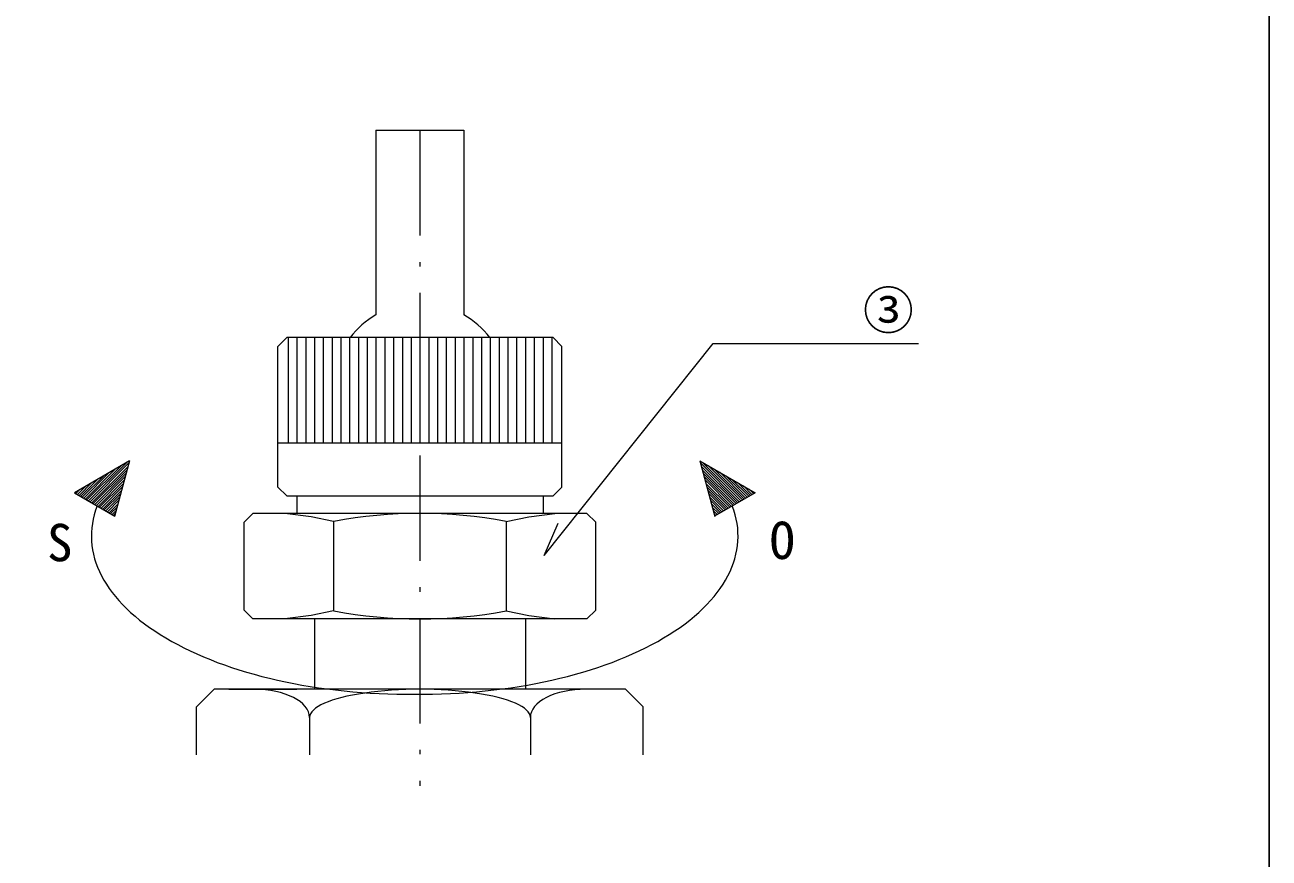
# Model space of a CAD drawing. Units: millimetres on the paper. Extents: x -140 to 140, y -97 to 99.
# Drawn here: x 69.3 to 140.1, y -47.4 to 0 of the extents above; entities that cross this region are included whole.
import ezdxf
from ezdxf.enums import TextEntityAlignment as Align

# ---------------------------------------------------------------- set-up
doc = ezdxf.new("R2010")
doc.units = ezdxf.units.MM
doc.linetypes.add('DASHED_DOTTED', pattern=[9.25, 6, -1.5, 0.25, -1.5])
doc.layers.add('0-0_図面枠', color=7, linetype='Continuous')
doc.layers.add('0-5', color=1, linetype='Continuous', lineweight=18)
doc.styles.add('ＭＳ ゴシック', font='')
doc.styles.get('ＭＳ ゴシック').set_extended_font_data('MS Gothic')

msp = doc.modelspace()

# ---------------------------------------------------------------- linework, layer by layer
at = {"layer": '0-0_図面枠', "color": 5}
msp.add_lwpolyline([(-139.949, 99.1), (-139.949, -96.9), (140.051, -96.9), (140.051, 99.1)], dxfattribs=at)
msp.add_lwpolyline([(-139.949, 99.1), (-139.949, -96.9), (140.051, -96.9), (140.051, 99.1)], dxfattribs=at)
at = {"layer": '0-5', "color": 7}
for p, q in [((89.247, -5.97), (89.247, -16.475)), ((83.667, -18.27), (84.167, -17.77)), ((83.667, -26.27), (83.667, -18.27)), ((99.327, -17.77), (84.167, -17.77)), ((99.827, -18.27), (99.327, -17.77)), ((99.827, -26.27), (99.827, -18.27)), ((84.747, -19.77), (84.747, -23.77)), ((98.747, -19.77), (98.747, -23.77)), ((83.667, -26.27), (84.167, -26.77)), ((84.167, -26.77), (99.327, -26.77)), ((84.747, -26.77), (84.747, -27.77)), ((98.747, -26.77), (98.747, -27.77)), ((99.827, -26.27), (99.327, -26.77)), ((81.747, -28.27), (82.247, -27.77)), ((81.747, -33.27), (81.747, -28.27)), ((101.247, -27.77), (82.247, -27.77)), ((86.839, -28.228), (86.839, -33.312)), ((96.654, -28.228), (96.654, -33.312)), ((101.247, -27.77), (101.747, -28.27)), ((101.747, -33.27), (101.747, -28.27)), ((98.813, -30.159), (99.612, -28.326)), ((81.747, -33.27), (82.247, -33.77)), ((101.247, -33.77), (82.247, -33.77)), ((85.747, -33.77), (85.747, -37.77)), ((97.747, -33.77), (97.747, -37.77)), ((101.747, -33.27), (101.247, -33.77)), ((79.045, -38.77), (80.045, -37.77)), ((103.449, -37.77), (80.045, -37.77)), ((103.449, -37.77), (80.045, -37.77)), ((80.87, -37.77), (84.747, -37.77)), ((103.449, -37.77), (104.449, -38.77)), ((79.045, -41.505), (79.045, -38.77)), ((104.449, -41.505), (104.449, -38.77)), ((85.467, -39.37), (85.467, -41.505)), ((98.027, -39.37), (98.027, -41.505))]:
    msp.add_line(p, q, dxfattribs=at)
at = {"layer": '0-5', "color": 7, "linetype": 'DASHED_DOTTED'}
msp.add_line((91.747, -5.97), (91.747, -43.253), dxfattribs=at)
at = {"layer": '0-5', "color": 4}
for p, q in [((84.247, -17.77), (84.247, -23.77)), ((84.747, -17.77), (84.747, -23.77)), ((85.247, -17.77), (85.247, -23.77)), ((85.747, -17.77), (85.747, -23.77)), ((86.247, -17.77), (86.247, -23.77)), ((86.747, -17.77), (86.747, -23.77)), ((87.247, -17.77), (87.247, -23.77)), ((87.747, -17.77), (87.747, -23.77)), ((88.247, -17.77), (88.247, -23.77)), ((88.747, -17.77), (88.747, -23.77)), ((89.247, -17.77), (89.247, -23.77)), ((89.747, -17.77), (89.747, -23.77)), ((90.247, -17.77), (90.247, -23.77)), ((90.747, -17.77), (90.747, -23.77)), ((91.247, -17.77), (91.247, -23.77)), ((91.747, -17.77), (91.747, -23.77)), ((92.247, -17.77), (92.247, -23.77)), ((92.747, -17.77), (92.747, -23.77)), ((93.247, -17.77), (93.247, -23.77)), ((93.747, -17.77), (93.747, -23.77)), ((94.247, -17.77), (94.247, -23.77)), ((94.747, -17.77), (94.747, -23.77)), ((95.247, -17.77), (95.247, -23.77)), ((95.747, -17.77), (95.747, -23.77)), ((96.247, -17.77), (96.247, -23.77)), ((96.747, -17.77), (96.747, -23.77)), ((97.247, -17.77), (97.247, -23.77)), ((97.747, -17.77), (97.747, -23.77)), ((98.247, -17.77), (98.247, -23.77)), ((98.747, -17.77), (98.747, -23.77)), ((99.247, -17.77), (99.247, -23.77)), ((99.827, -23.77), (83.667, -23.77))]:
    msp.add_line(p, q, dxfattribs=at)
at = {"layer": '0-5'}
for p, q in [((75.226, -24.779), (72.09, -26.59)), ((72.627, -26.9), (74.095, -25.432)), ((72.717, -26.951), (74.43, -25.239)), ((72.807, -27.003), (74.764, -25.046)), ((72.896, -27.055), (75.099, -24.853)), ((72.986, -27.107), (75.194, -24.899)), ((73.076, -27.159), (75.142, -25.092)), ((73.165, -27.21), (75.091, -25.285)), ((73.255, -27.262), (75.039, -25.478)), ((75.226, -24.779), (74.377, -27.95)), ((107.674, -24.779), (110.81, -26.59)), ((107.674, -24.779), (108.524, -27.95)), ((109.914, -27.107), (107.706, -24.899)), ((109.825, -27.159), (107.758, -25.092)), ((110.004, -27.055), (107.801, -24.853)), ((109.735, -27.21), (107.81, -25.285)), ((109.645, -27.262), (107.861, -25.478)), ((110.094, -27.003), (108.136, -25.046)), ((110.183, -26.951), (108.471, -25.239)), ((110.273, -26.9), (108.805, -25.432)), ((72.358, -26.744), (73.091, -26.012)), ((72.448, -26.796), (73.426, -25.818)), ((72.538, -26.848), (73.76, -25.625)), ((73.345, -27.314), (74.987, -25.671)), ((73.434, -27.366), (74.935, -25.865)), ((73.524, -27.417), (74.884, -26.058)), ((109.556, -27.314), (107.913, -25.671)), ((109.466, -27.366), (107.965, -25.865)), ((109.376, -27.417), (108.017, -26.058)), ((110.363, -26.848), (109.14, -25.625)), ((110.452, -26.796), (109.474, -25.818)), ((110.542, -26.744), (109.809, -26.012)), ((72.09, -26.59), (74.394, -27.92)), ((72.179, -26.641), (72.422, -26.398)), ((72.269, -26.693), (72.757, -26.205)), ((73.614, -27.469), (74.832, -26.251)), ((73.703, -27.521), (74.78, -26.444)), ((73.793, -27.573), (74.728, -26.637)), ((73.883, -27.624), (74.677, -26.83)), ((109.287, -27.469), (108.068, -26.251)), ((109.197, -27.521), (108.12, -26.444)), ((109.107, -27.573), (108.172, -26.637)), ((109.018, -27.624), (108.224, -26.83)), ((110.81, -26.59), (108.506, -27.92)), ((110.632, -26.693), (110.144, -26.205)), ((110.721, -26.641), (110.478, -26.398)), ((73.972, -27.676), (74.625, -27.024)), ((74.062, -27.728), (74.573, -27.217)), ((74.152, -27.78), (74.521, -27.41)), ((108.928, -27.676), (108.276, -27.024)), ((108.838, -27.728), (108.327, -27.217)), ((108.749, -27.78), (108.379, -27.41)), ((74.241, -27.831), (74.469, -27.603)), ((74.331, -27.883), (74.418, -27.796)), ((108.659, -27.831), (108.431, -27.603)), ((108.569, -27.883), (108.483, -27.796))]:
    msp.add_line(p, q, dxfattribs=at)
at = {"layer": '0-5', "color": 7}
for points in [[(89.247, -5.97), (94.247, -5.97), (94.247, -16.475)], [(98.813, -30.159), (108.422, -18.103), (120.115, -18.103)]]:
    msp.add_lwpolyline(points, dxfattribs=at)
at = {"layer": '0-5', "color": 4}
for points in [[(86.839, -28.228), (85.56, -27.959), (84.066, -27.776)], [(96.654, -28.228), (97.934, -27.959), (99.427, -27.776)], [(86.839, -33.312), (85.56, -33.581), (84.066, -33.765)], [(96.654, -33.312), (97.934, -33.581), (99.427, -33.765)]]:
    msp.add_lwpolyline(points, dxfattribs=at)
at = {"layer": '0-5', "color": 7}
for start, end in [(120, 142.6271), (37.3729, 60)]:
    msp.add_arc((91.747, -20.805), 5, start, end, dxfattribs=at)
at = {"layer": '0-5', "color": 4}
for centre, start, end in [((91.747, -54.295), 79.33781, 100.66219), ((91.747, -7.246), 259.33781, 280.66219)]:
    msp.add_arc(centre, 26.524, start, end, dxfattribs=at)
at = {"layer": '0-5'}
for centre, major_axis, start_param, end_param in [((91.029, -29.059), (17.973, 0), 2.949044, 4.735797), ((91.871, -29.059), (-17.973, 0), 1.547388, 3.334141)]:
    msp.add_ellipse(centre, major_axis=major_axis, ratio=0.5, start_param=start_param, end_param=end_param, dxfattribs=at)
at = {"layer": '0-5', "color": 7}
for centre, major_axis, ratio, start_param, end_param in [((82.327, -39.37), (-3.14, 0), 0.509554, 3.141593, 4.712389), ((91.747, -39.37), (6.28, 0), 0.254777, 6.283185, 9.424778), ((101.167, -39.37), (3.14, 0), 0.509554, 1.570796, 3.141593)]:
    msp.add_ellipse(centre, major_axis=major_axis, ratio=ratio, start_param=start_param, end_param=end_param, dxfattribs=at)

# ---------------------------------------------------------------- texts
at = {"layer": '0-5', "color": 7, "style": 'ＭＳ ゴシック'}
for s, p in [('③', (116.942, -17.922)), ('O', (111.632, -31.002)), ('S', (70.536, -31.126))]:
    msp.add_text(s, height=2.126, dxfattribs=at).set_placement(p, align=Align.BOTTOM_LEFT)

doc.saveas('drawing.dxf')
